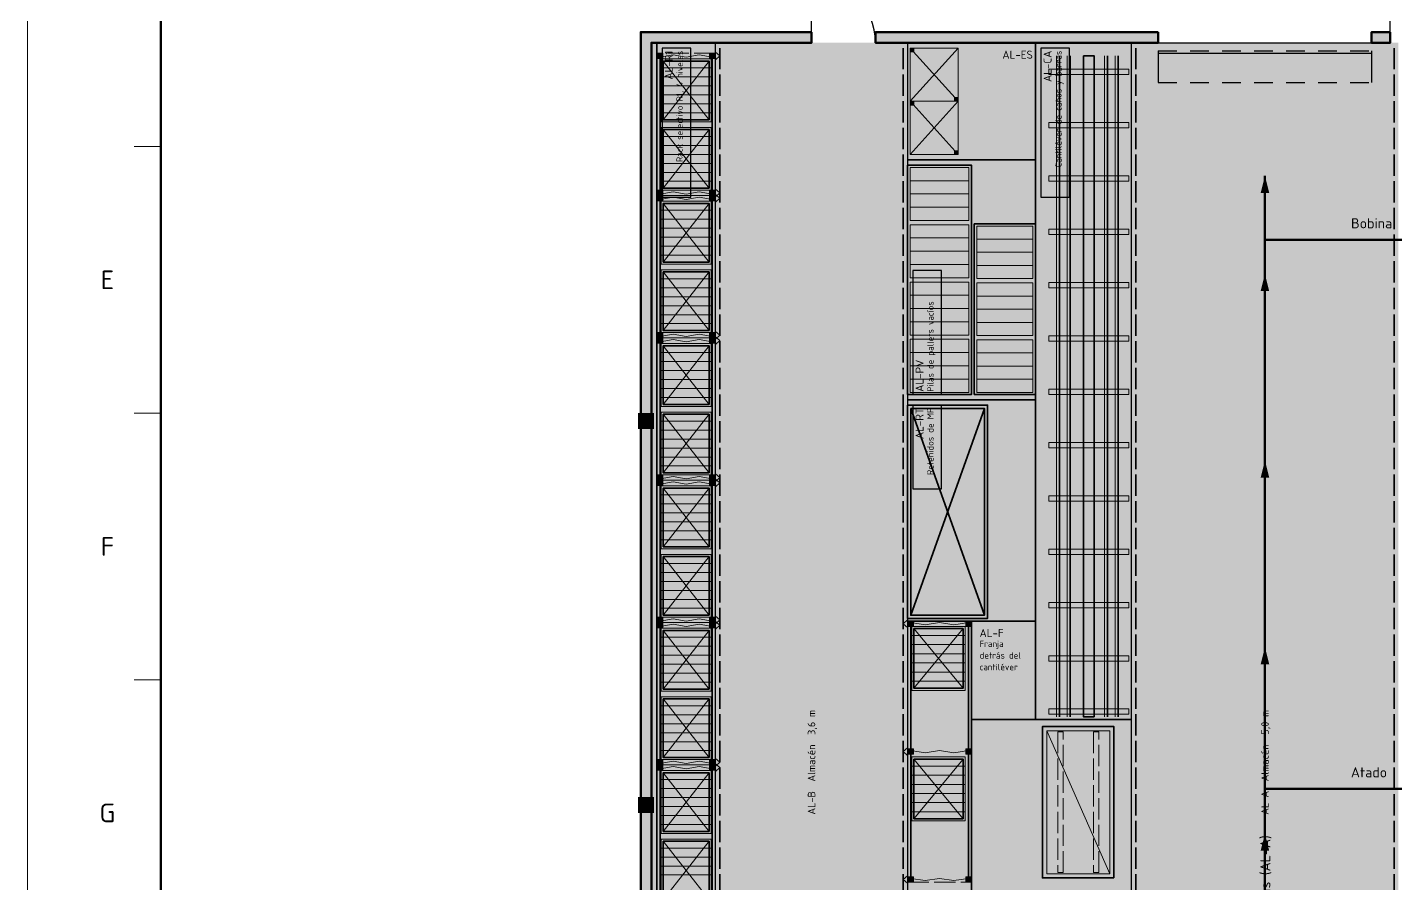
# Model space of a CAD drawing. Header units: millimetres. Extents: x 0 to 1189, y 0 to 841.
# Drawn here: x 0 to 256.5, y 532.2 to 692.9 of the extents above; entities that cross this region are included whole.
import ezdxf
from ezdxf.enums import TextEntityAlignment as Align

# ---------------------------------------------------------------- set-up
doc = ezdxf.new("R2010")
doc.units = ezdxf.units.MM
doc.linetypes.add('IRAM-E-TRAZOS', pattern=[5, 4, -1])
for name, color, linetype, lineweight in [('06-TEXTO', 7, 'CONTINUOUS', 25), ('07-RECUADRO', 7, 'CONTINUOUS', 70), ('08-FINA', 5, 'CONTINUOUS', 18), ('A-ABERTURA', 7, 'CONTINUOUS', 25), ('A-COLUMNA', 7, 'CONTINUOUS', 50), ('A-EQUIPO-FINO', 8, 'CONTINUOUS', 13), ('A-EQUIPO-OCULTO', 8, 'IRAM-E-TRAZOS', 13), ('A-EQUIPO-RELLENO', 9, 'CONTINUOUS', 13), ('A-MURO', 7, 'CONTINUOUS', 50), ('A-RELLENO', 9, 'CONTINUOUS', 13), ('A-SECTOR', 1, 'CONTINUOUS', 25), ('A-SECTOR-TXT', 1, 'CONTINUOUS', 25), ('A-SEGURIDAD', 1, 'IRAM-E-TRAZOS', 18), ('A-TEXTO', 7, 'CONTINUOUS', 18), ('F-MP', 5, 'CONTINUOUS', 70)]:
    doc.layers.add(name, color=color, linetype=linetype, lineweight=lineweight)
for name, color, linetype, lineweight, true_color in [('A-DEM-RO', 1, 'CONTINUOUS', 35, 0xd21e1e), ('A-EQUIPO', 30, 'CONTINUOUS', 35, 0xe67800), ('A-PASILLO', 2, 'IRAM-E-TRAZOS', 35, 0xd7a500)]:
    doc.layers.add(name, color=color, linetype=linetype, lineweight=lineweight, true_color=true_color)
doc.styles.add('ISO3098', font='isocpeur.ttf')

msp = doc.modelspace()

# ---------------------------------------------------------------- hatches: boundary and pattern name
at = {"layer": 'A-ABERTURA', "true_color": 0x3c3c3c}
h = msp.add_hatch(color=7, dxfattribs=at)
h.dxf.hatch_style = 1
h.paths.add_polyline_path([(212, 688), (209.5, 688), (209.5, 692), (212, 692)])
h = msp.add_hatch(color=7, dxfattribs=at)
h.dxf.hatch_style = 1
h.paths.add_polyline_path([(252, 688), (254.5, 688), (254.5, 692), (252, 692)])
at = {"layer": 'A-COLUMNA', "true_color": 0x000000}
h = msp.add_hatch(color=7, dxfattribs=at)
h.dxf.hatch_style = 1
h.paths.add_polyline_path([(115, 688), (119, 688), (119, 692), (115, 692)])
h = msp.add_hatch(color=7, dxfattribs=at)
h.dxf.hatch_style = 1
h.paths.add_polyline_path([(191, 688), (195, 688), (195, 692), (191, 692)])
h = msp.add_hatch(color=7, dxfattribs=at)
h.dxf.hatch_style = 1
h.paths.add_polyline_path([(114.5, 617.5), (117.5, 617.5), (117.5, 620.5), (114.5, 620.5)])
h = msp.add_hatch(color=7, dxfattribs=at)
h.dxf.hatch_style = 1
h.paths.add_polyline_path([(114.5, 545.5), (117.5, 545.5), (117.5, 548.5), (114.5, 548.5)])
at = {"layer": 'A-EQUIPO-RELLENO', "true_color": 0x969ba0}
h = msp.add_hatch(color=7, dxfattribs=at)
h.dxf.hatch_style = 1
h.paths.add_polyline_path([(119.1, 687), (119.1, 688), (118.1, 688), (118.1, 687)])
h = msp.add_hatch(color=7, dxfattribs=at)
h.dxf.hatch_style = 1
h.paths.add_polyline_path([(128.9, 687), (128.9, 688), (127.9, 688), (127.9, 687)])
at = {"layer": 'A-EQUIPO-RELLENO', "true_color": 0xeeeeee}
h = msp.add_hatch(color=7, dxfattribs=at)
h.dxf.hatch_style = 1
h.paths.add_polyline_path([(165.5, 689), (165.5, 679), (174.5, 679), (174.5, 689)])
at = {"layer": 'A-EQUIPO-RELLENO', "true_color": 0x969ba0}
h = msp.add_hatch(color=7, dxfattribs=at)
h.dxf.hatch_style = 1
h.paths.add_polyline_path([(165.6, 688.9), (165.6, 688.3), (166.2, 688.3), (166.2, 688.9)])
h = msp.add_hatch(color=7, dxfattribs=at)
h.dxf.hatch_style = 1
h.paths.add_polyline_path([(200, 563.5), (200, 687.5), (198, 687.5), (198, 563.5)])
at = {"layer": 'A-EQUIPO-RELLENO', "true_color": 0xeedec0}
h = msp.add_hatch(color=7, dxfattribs=at)
h.dxf.hatch_style = 1
h.paths.add_polyline_path([(128.2, 675.15), (128.2, 686.95), (118.8, 686.95), (118.8, 675.15)])
at = {"layer": 'A-EQUIPO-RELLENO', "true_color": 0xcdd0d4}
h = msp.add_hatch(color=7, dxfattribs=at)
h.dxf.hatch_style = 1
h.paths.add_polyline_path([(206.5, 684), (206.5, 685), (191.5, 685), (191.5, 684)])
at = {"layer": 'A-EQUIPO-RELLENO', "true_color": 0xeeeeee}
h = msp.add_hatch(color=7, dxfattribs=at)
h.dxf.hatch_style = 1
h.paths.add_polyline_path([(165.5, 679), (165.5, 669), (174.5, 669), (174.5, 679)])
at = {"layer": 'A-EQUIPO-RELLENO', "true_color": 0x969ba0}
h = msp.add_hatch(color=7, dxfattribs=at)
h.dxf.hatch_style = 1
h.paths.add_polyline_path([(165.6, 678.9), (165.6, 678.3), (166.2, 678.3), (166.2, 678.9)])
h = msp.add_hatch(color=7, dxfattribs=at)
h.dxf.hatch_style = 1
h.paths.add_polyline_path([(173.8, 679.7), (173.8, 679.1), (174.4, 679.1), (174.4, 679.7)])
at = {"layer": 'A-EQUIPO-RELLENO', "true_color": 0xcdd0d4}
h = msp.add_hatch(color=7, dxfattribs=at)
h.dxf.hatch_style = 1
h.paths.add_polyline_path([(206.5, 674), (206.5, 675), (191.5, 675), (191.5, 674)])
at = {"layer": 'A-EQUIPO-RELLENO', "true_color": 0xeedec0}
h = msp.add_hatch(color=7, dxfattribs=at)
h.dxf.hatch_style = 1
h.paths.add_polyline_path([(128.2, 662.3), (128.2, 674.1), (118.8, 674.1), (118.8, 662.3)])
at = {"layer": 'A-EQUIPO-RELLENO', "true_color": 0x969ba0}
h = msp.add_hatch(color=7, dxfattribs=at)
h.dxf.hatch_style = 1
h.paths.add_polyline_path([(173.8, 669.7), (173.8, 669.1), (174.4, 669.1), (174.4, 669.7)])
at = {"layer": 'A-EQUIPO-RELLENO', "true_color": 0xeedec0}
h = msp.add_hatch(color=7, dxfattribs=at)
h.dxf.hatch_style = 1
h.paths.add_polyline_path([(165.5, 666.6), (165.5, 656.65), (176.5, 656.65), (176.5, 666.6)])
at = {"layer": 'A-EQUIPO-RELLENO', "true_color": 0xcdd0d4}
h = msp.add_hatch(color=7, dxfattribs=at)
h.dxf.hatch_style = 1
h.paths.add_polyline_path([(206.5, 664), (206.5, 665), (191.5, 665), (191.5, 664)])
at = {"layer": 'A-EQUIPO-RELLENO', "true_color": 0x969ba0}
h = msp.add_hatch(color=7, dxfattribs=at)
h.dxf.hatch_style = 1
h.paths.add_polyline_path([(119.1, 661.3), (119.1, 662.3), (118.1, 662.3), (118.1, 661.3)])
h = msp.add_hatch(color=7, dxfattribs=at)
h.dxf.hatch_style = 1
h.paths.add_polyline_path([(128.9, 661.3), (128.9, 662.3), (127.9, 662.3), (127.9, 661.3)])
h = msp.add_hatch(color=7, dxfattribs=at)
h.dxf.hatch_style = 1
h.paths.add_polyline_path([(119.1, 660.3), (119.1, 661.3), (118.1, 661.3), (118.1, 660.3)])
at = {"layer": 'A-EQUIPO-RELLENO', "true_color": 0xeedec0}
h = msp.add_hatch(color=7, dxfattribs=at)
h.dxf.hatch_style = 1
h.paths.add_polyline_path([(128.2, 648.45), (128.2, 660.25), (118.8, 660.25), (118.8, 648.45)])
at = {"layer": 'A-EQUIPO-RELLENO', "true_color": 0x969ba0}
h = msp.add_hatch(color=7, dxfattribs=at)
h.dxf.hatch_style = 1
h.paths.add_polyline_path([(128.9, 660.3), (128.9, 661.3), (127.9, 661.3), (127.9, 660.3)])
at = {"layer": 'A-EQUIPO-RELLENO', "true_color": 0xeedec0}
h = msp.add_hatch(color=7, dxfattribs=at)
h.dxf.hatch_style = 1
h.paths.add_polyline_path([(165.5, 655.85), (165.5, 645.9), (176.5, 645.9), (176.5, 655.85)])
h = msp.add_hatch(color=7, dxfattribs=at)
h.dxf.hatch_style = 1
h.paths.add_polyline_path([(178, 655.6), (178, 645.73), (188.5, 645.73), (188.5, 655.6)])
at = {"layer": 'A-EQUIPO-RELLENO', "true_color": 0xcdd0d4}
h = msp.add_hatch(color=7, dxfattribs=at)
h.dxf.hatch_style = 1
h.paths.add_polyline_path([(206.5, 654), (206.5, 655), (191.5, 655), (191.5, 654)])
at = {"layer": 'A-EQUIPO-RELLENO', "true_color": 0xeedec0}
h = msp.add_hatch(color=7, dxfattribs=at)
h.dxf.hatch_style = 1
h.paths.add_polyline_path([(128.2, 635.6), (128.2, 647.4), (118.8, 647.4), (118.8, 635.6)])
h = msp.add_hatch(color=7, dxfattribs=at)
h.dxf.hatch_style = 1
h.paths.add_polyline_path([(165.5, 645.1), (165.5, 635.15), (176.5, 635.15), (176.5, 645.1)])
h = msp.add_hatch(color=7, dxfattribs=at)
h.dxf.hatch_style = 1
h.paths.add_polyline_path([(178, 644.93), (178, 635.07), (188.5, 635.07), (188.5, 644.93)])
at = {"layer": 'A-EQUIPO-RELLENO', "true_color": 0xcdd0d4}
h = msp.add_hatch(color=7, dxfattribs=at)
h.dxf.hatch_style = 1
h.paths.add_polyline_path([(206.5, 644), (206.5, 645), (191.5, 645), (191.5, 644)])
at = {"layer": 'A-EQUIPO-RELLENO', "true_color": 0x969ba0}
h = msp.add_hatch(color=7, dxfattribs=at)
h.dxf.hatch_style = 1
h.paths.add_polyline_path([(119.1, 634.6), (119.1, 635.6), (118.1, 635.6), (118.1, 634.6)])
h = msp.add_hatch(color=7, dxfattribs=at)
h.dxf.hatch_style = 1
h.paths.add_polyline_path([(119.1, 633.6), (119.1, 634.6), (118.1, 634.6), (118.1, 633.6)])
h = msp.add_hatch(color=7, dxfattribs=at)
h.dxf.hatch_style = 1
h.paths.add_polyline_path([(128.9, 634.6), (128.9, 635.6), (127.9, 635.6), (127.9, 634.6)])
h = msp.add_hatch(color=7, dxfattribs=at)
h.dxf.hatch_style = 1
h.paths.add_polyline_path([(128.9, 633.6), (128.9, 634.6), (127.9, 634.6), (127.9, 633.6)])
at = {"layer": 'A-EQUIPO-RELLENO', "true_color": 0xeedec0}
h = msp.add_hatch(color=7, dxfattribs=at)
h.dxf.hatch_style = 1
h.paths.add_polyline_path([(165.5, 634.35), (165.5, 624.4), (176.5, 624.4), (176.5, 634.35)])
h = msp.add_hatch(color=7, dxfattribs=at)
h.dxf.hatch_style = 1
h.paths.add_polyline_path([(178, 634.27), (178, 624.4), (188.5, 624.4), (188.5, 634.27)])
at = {"layer": 'A-EQUIPO-RELLENO', "true_color": 0xcdd0d4}
h = msp.add_hatch(color=7, dxfattribs=at)
h.dxf.hatch_style = 1
h.paths.add_polyline_path([(206.5, 634), (206.5, 635), (191.5, 635), (191.5, 634)])
at = {"layer": 'A-EQUIPO-RELLENO', "true_color": 0xeedec0}
h = msp.add_hatch(color=7, dxfattribs=at)
h.dxf.hatch_style = 1
h.paths.add_polyline_path([(128.2, 621.75), (128.2, 633.55), (118.8, 633.55), (118.8, 621.75)])
at = {"layer": 'A-EQUIPO-RELLENO', "true_color": 0xcdd0d4}
h = msp.add_hatch(color=7, dxfattribs=at)
h.dxf.hatch_style = 1
h.paths.add_polyline_path([(206.5, 624), (206.5, 625), (191.5, 625), (191.5, 624)])
at = {"layer": 'A-EQUIPO-RELLENO', "true_color": 0xeedec0}
h = msp.add_hatch(color=7, dxfattribs=at)
h.dxf.hatch_style = 1
h.paths.add_polyline_path([(128.2, 608.9), (128.2, 620.7), (118.8, 620.7), (118.8, 608.9)])
at = {"layer": 'A-EQUIPO-RELLENO', "true_color": 0xcdd0d4}
h = msp.add_hatch(color=7, dxfattribs=at)
h.dxf.hatch_style = 1
h.paths.add_polyline_path([(206.5, 614), (206.5, 615), (191.5, 615), (191.5, 614)])
at = {"layer": 'A-EQUIPO-RELLENO', "true_color": 0x969ba0}
h = msp.add_hatch(color=7, dxfattribs=at)
h.dxf.hatch_style = 1
h.paths.add_polyline_path([(119.1, 607.9), (119.1, 608.9), (118.1, 608.9), (118.1, 607.9)])
h = msp.add_hatch(color=7, dxfattribs=at)
h.dxf.hatch_style = 1
h.paths.add_polyline_path([(128.9, 607.9), (128.9, 608.9), (127.9, 608.9), (127.9, 607.9)])
h = msp.add_hatch(color=7, dxfattribs=at)
h.dxf.hatch_style = 1
h.paths.add_polyline_path([(119.1, 606.9), (119.1, 607.9), (118.1, 607.9), (118.1, 606.9)])
at = {"layer": 'A-EQUIPO-RELLENO', "true_color": 0xeedec0}
h = msp.add_hatch(color=7, dxfattribs=at)
h.dxf.hatch_style = 1
h.paths.add_polyline_path([(128.2, 595.05), (128.2, 606.85), (118.8, 606.85), (118.8, 595.05)])
at = {"layer": 'A-EQUIPO-RELLENO', "true_color": 0x969ba0}
h = msp.add_hatch(color=7, dxfattribs=at)
h.dxf.hatch_style = 1
h.paths.add_polyline_path([(128.9, 606.9), (128.9, 607.9), (127.9, 607.9), (127.9, 606.9)])
at = {"layer": 'A-EQUIPO-RELLENO', "true_color": 0xcdd0d4}
h = msp.add_hatch(color=7, dxfattribs=at)
h.dxf.hatch_style = 1
h.paths.add_polyline_path([(206.5, 604), (206.5, 605), (191.5, 605), (191.5, 604)])
at = {"layer": 'A-EQUIPO-RELLENO', "true_color": 0xeedec0}
h = msp.add_hatch(color=7, dxfattribs=at)
h.dxf.hatch_style = 1
h.paths.add_polyline_path([(128.2, 582.2), (128.2, 594), (118.8, 594), (118.8, 582.2)])
at = {"layer": 'A-EQUIPO-RELLENO', "true_color": 0xcdd0d4}
h = msp.add_hatch(color=7, dxfattribs=at)
h.dxf.hatch_style = 1
h.paths.add_polyline_path([(206.5, 594), (206.5, 595), (191.5, 595), (191.5, 594)])
h = msp.add_hatch(color=7, dxfattribs=at)
h.dxf.hatch_style = 1
h.paths.add_polyline_path([(206.5, 584), (206.5, 585), (191.5, 585), (191.5, 584)])
at = {"layer": 'A-EQUIPO-RELLENO', "true_color": 0x969ba0}
h = msp.add_hatch(color=7, dxfattribs=at)
h.dxf.hatch_style = 1
h.paths.add_polyline_path([(119.1, 581.2), (119.1, 582.2), (118.1, 582.2), (118.1, 581.2)])
h = msp.add_hatch(color=7, dxfattribs=at)
h.dxf.hatch_style = 1
h.paths.add_polyline_path([(119.1, 580.2), (119.1, 581.2), (118.1, 581.2), (118.1, 580.2)])
at = {"layer": 'A-EQUIPO-RELLENO', "true_color": 0xeedec0}
h = msp.add_hatch(color=7, dxfattribs=at)
h.dxf.hatch_style = 1
h.paths.add_polyline_path([(128.2, 568.35), (128.2, 580.15), (118.8, 580.15), (118.8, 568.35)])
at = {"layer": 'A-EQUIPO-RELLENO', "true_color": 0x969ba0}
h = msp.add_hatch(color=7, dxfattribs=at)
h.dxf.hatch_style = 1
h.paths.add_polyline_path([(128.9, 581.2), (128.9, 582.2), (127.9, 582.2), (127.9, 581.2)])
h = msp.add_hatch(color=7, dxfattribs=at)
h.dxf.hatch_style = 1
h.paths.add_polyline_path([(128.9, 580.2), (128.9, 581.2), (127.9, 581.2), (127.9, 580.2)])
h = msp.add_hatch(color=7, dxfattribs=at)
h.dxf.hatch_style = 1
h.paths.add_polyline_path([(165.1, 581.5), (165.1, 580.5), (166.1, 580.5), (166.1, 581.5)])
at = {"layer": 'A-EQUIPO-RELLENO', "true_color": 0xeedec0}
h = msp.add_hatch(color=7, dxfattribs=at)
h.dxf.hatch_style = 1
h.paths.add_polyline_path([(165.8, 580.5), (165.8, 568.5), (175.8, 568.5), (175.8, 580.5)])
at = {"layer": 'A-EQUIPO-RELLENO', "true_color": 0x969ba0}
h = msp.add_hatch(color=7, dxfattribs=at)
h.dxf.hatch_style = 1
h.paths.add_polyline_path([(175.9, 581.5), (175.9, 580.5), (176.9, 580.5), (176.9, 581.5)])
at = {"layer": 'A-EQUIPO-RELLENO', "true_color": 0xcdd0d4}
h = msp.add_hatch(color=7, dxfattribs=at)
h.dxf.hatch_style = 1
h.paths.add_polyline_path([(206.5, 574), (206.5, 575), (191.5, 575), (191.5, 574)])
at = {"layer": 'A-EQUIPO-RELLENO', "true_color": 0xeedec0}
h = msp.add_hatch(color=7, dxfattribs=at)
h.dxf.hatch_style = 1
h.paths.add_polyline_path([(128.2, 555.5), (128.2, 567.3), (118.8, 567.3), (118.8, 555.5)])
at = {"layer": 'A-EQUIPO-RELLENO', "true_color": 0xcdd0d4}
h = msp.add_hatch(color=7, dxfattribs=at)
h.dxf.hatch_style = 1
h.paths.add_polyline_path([(206.5, 564), (206.5, 565), (191.5, 565), (191.5, 564)])
at = {"layer": 'A-EQUIPO-RELLENO', "true_color": 0xe8ecf2}
h = msp.add_hatch(color=7, dxfattribs=at)
h.dxf.hatch_style = 1
h.paths.add_polyline_path([(203.7, 533.3), (203.7, 561.7), (190.3, 561.7), (190.3, 533.3)])
at = {"layer": 'A-EQUIPO-RELLENO', "true_color": 0x969ba0}
h = msp.add_hatch(color=7, dxfattribs=at)
h.dxf.hatch_style = 1
h.paths.add_polyline_path([(165.1, 557.5), (165.1, 556.5), (166.1, 556.5), (166.1, 557.5)])
h = msp.add_hatch(color=7, dxfattribs=at)
h.dxf.hatch_style = 1
h.paths.add_polyline_path([(175.9, 557.5), (175.9, 556.5), (176.9, 556.5), (176.9, 557.5)])
h = msp.add_hatch(color=7, dxfattribs=at)
h.dxf.hatch_style = 1
h.paths.add_polyline_path([(119.1, 554.5), (119.1, 555.5), (118.1, 555.5), (118.1, 554.5)])
h = msp.add_hatch(color=7, dxfattribs=at)
h.dxf.hatch_style = 1
h.paths.add_polyline_path([(119.1, 553.5), (119.1, 554.5), (118.1, 554.5), (118.1, 553.5)])
h = msp.add_hatch(color=7, dxfattribs=at)
h.dxf.hatch_style = 1
h.paths.add_polyline_path([(128.9, 554.5), (128.9, 555.5), (127.9, 555.5), (127.9, 554.5)])
h = msp.add_hatch(color=7, dxfattribs=at)
h.dxf.hatch_style = 1
h.paths.add_polyline_path([(128.9, 553.5), (128.9, 554.5), (127.9, 554.5), (127.9, 553.5)])
at = {"layer": 'A-EQUIPO-RELLENO', "true_color": 0xeedec0}
h = msp.add_hatch(color=7, dxfattribs=at)
h.dxf.hatch_style = 1
h.paths.add_polyline_path([(165.8, 556), (165.8, 544), (175.8, 544), (175.8, 556)])
h = msp.add_hatch(color=7, dxfattribs=at)
h.dxf.hatch_style = 1
h.paths.add_polyline_path([(128.2, 541.65), (128.2, 553.45), (118.8, 553.45), (118.8, 541.65)])
h = msp.add_hatch(color=7, dxfattribs=at)
h.dxf.hatch_style = 1
h.paths.add_polyline_path([(128.2, 528.8), (128.2, 540.6), (118.8, 540.6), (118.8, 528.8)])
at = {"layer": 'A-EQUIPO-RELLENO', "true_color": 0x969ba0}
h = msp.add_hatch(color=7, dxfattribs=at)
h.dxf.hatch_style = 1
h.paths.add_polyline_path([(165.1, 533.5), (165.1, 532.5), (166.1, 532.5), (166.1, 533.5)])
h = msp.add_hatch(color=7, dxfattribs=at)
h.dxf.hatch_style = 1
h.paths.add_polyline_path([(175.9, 533.5), (175.9, 532.5), (176.9, 532.5), (176.9, 533.5)])
at = {"layer": 'A-MURO', "true_color": 0x464646}
h = msp.add_hatch(color=7, dxfattribs=at)
h.dxf.hatch_style = 1
h.paths.add_polyline_path([(147, 692), (147, 690), (117, 690), (117, 403), (115, 403), (115, 692)])
h = msp.add_hatch(color=7, dxfattribs=at)
h.dxf.hatch_style = 1
h.paths.add_polyline_path([(212, 692), (212, 690), (159, 690), (159, 692)])
h = msp.add_hatch(color=7, dxfattribs=at)
h.dxf.hatch_style = 1
h.paths.add_polyline_path([(255.5, 692), (255.5, 690), (252, 690), (252, 692)])
at = {"layer": 'A-RELLENO', "true_color": 0xcde1f5}
h = msp.add_hatch(color=7, dxfattribs=at)
h.dxf.hatch_style = 1
h.paths.add_polyline_path([(117, 420), (118, 420), (118, 690), (117, 690)])
h = msp.add_hatch(color=7, dxfattribs=at)
h.dxf.hatch_style = 1
h.paths.add_polyline_path([(118, 420), (129, 420), (129, 690), (118, 690)])
at = {"layer": 'A-RELLENO', "true_color": 0xe2e2e2}
h = msp.add_hatch(color=7, dxfattribs=at)
h.dxf.hatch_style = 1
h.paths.add_polyline_path([(129, 420), (165, 420), (165, 690), (129, 690)])
at = {"layer": 'A-RELLENO', "true_color": 0xcde1f5}
h = msp.add_hatch(color=7, dxfattribs=at)
h.dxf.hatch_style = 1
h.paths.add_polyline_path([(165, 668), (189, 668), (189, 690), (165, 690)])
h = msp.add_hatch(color=7, dxfattribs=at)
h.dxf.hatch_style = 1
h.paths.add_polyline_path([(189, 563), (207, 563), (207, 690), (189, 690)])
at = {"layer": 'A-RELLENO', "true_color": 0xe2e2e2}
h = msp.add_hatch(color=7, dxfattribs=at)
h.dxf.hatch_style = 1
h.paths.add_polyline_path([(207, 420), (257, 420), (257, 690), (207, 690)])
at = {"layer": 'A-RELLENO', "true_color": 0xcde1f5}
h = msp.add_hatch(color=7, dxfattribs=at)
h.dxf.hatch_style = 1
h.paths.add_polyline_path([(165, 623), (189, 623), (189, 668), (165, 668)])
h = msp.add_hatch(color=7, dxfattribs=at)
h.dxf.hatch_style = 1
h.paths.add_polyline_path([(165, 581.5), (189, 581.5), (189, 623), (165, 623)])
h = msp.add_hatch(color=7, dxfattribs=at)
h.dxf.hatch_style = 1
h.paths.add_polyline_path([(165, 457), (177, 457), (177, 581.5), (165, 581.5)])
h = msp.add_hatch(color=7, dxfattribs=at)
h.dxf.hatch_style = 1
h.paths.add_polyline_path([(177, 563), (189, 563), (189, 581.5), (177, 581.5)])
h = msp.add_hatch(color=7, dxfattribs=at)
h.dxf.hatch_style = 1
h.paths.add_polyline_path([(177, 465), (207, 465), (207, 563), (177, 563)])
at = {"layer": 'A-SECTOR-TXT', "true_color": 0xffffff}
h = msp.add_hatch(color=7, dxfattribs=at)
h.dxf.hatch_style = 1
h.paths.add_polyline_path([(124.35, 661.04), (124.35, 689), (119, 689), (119, 661.04)])
h = msp.add_hatch(color=7, dxfattribs=at)
h.dxf.hatch_style = 1
h.paths.add_polyline_path([(195.35, 661.04), (195.35, 689), (190, 689), (190, 661.04)])
h = msp.add_hatch(color=7, dxfattribs=at)
h.dxf.hatch_style = 1
h.paths.add_polyline_path([(171.35, 624), (171.35, 647.23), (166, 647.23), (166, 624)])
h = msp.add_hatch(color=7, dxfattribs=at)
h.dxf.hatch_style = 1
h.paths.add_polyline_path([(171.35, 606.33), (171.35, 622), (166, 622), (166, 606.33)])
at = {"layer": 'F-MP', "true_color": 0x0046c8}
h = msp.add_hatch(color=7, dxfattribs=at)
h.dxf.hatch_style = 1
h.paths.add_polyline_path([(232, 665), (231.2, 661.8), (232.8, 661.8)])
h = msp.add_hatch(color=7, dxfattribs=at)
h.dxf.hatch_style = 1
h.paths.add_polyline_path([(232, 646.6), (231.2, 643.4), (232.8, 643.4)])
h = msp.add_hatch(color=7, dxfattribs=at)
h.dxf.hatch_style = 1
h.paths.add_polyline_path([(232, 611.6), (231.2, 608.4), (232.8, 608.4)])
h = msp.add_hatch(color=7, dxfattribs=at)
h.dxf.hatch_style = 1
h.paths.add_polyline_path([(232, 576.6), (231.2, 573.4), (232.8, 573.4)])
h = msp.add_hatch(color=7, dxfattribs=at)
h.dxf.hatch_style = 1
h.paths.add_polyline_path([(232, 541.6), (231.2, 538.4), (232.8, 538.4)])

# ---------------------------------------------------------------- linework, layer by layer
at = {"layer": '07-RECUADRO'}
msp.add_lwpolyline([(25, 10), (1179, 10), (1179, 831), (25, 831)], close=True, dxfattribs=at)
at = {"layer": '08-FINA'}
for p, q in [((25, 670.5), (20, 670.5)), ((25, 620.5), (20, 620.5)), ((25, 570.5), (20, 570.5))]:
    msp.add_line(p, q, dxfattribs=at)
msp.add_lwpolyline([(0, 0), (1189, 0), (1189, 841), (0, 841)], close=True, dxfattribs=at)
at = {"layer": 'A-ABERTURA'}
for p, q in [((147, 690), (147, 702)), ((255.5, 690), (255.5, 701)), ((212, 690), (252, 690)), ((212, 688.5), (215.5, 688.5)), ((212, 688.5), (212, 682.5)), ((212, 688), (252, 688)), ((218, 688.5), (221.5, 688.5)), ((224, 688.5), (227.5, 688.5)), ((230, 688.5), (233.5, 688.5)), ((236, 688.5), (239.5, 688.5)), ((242, 688.5), (245.5, 688.5)), ((248, 688.5), (251.5, 688.5)), ((252, 688.5), (252, 682.5)), ((212, 682.5), (215.5, 682.5)), ((218, 682.5), (221.5, 682.5)), ((224, 682.5), (227.5, 682.5)), ((230, 682.5), (233.5, 682.5)), ((236, 682.5), (239.5, 682.5)), ((242, 682.5), (245.5, 682.5)), ((248, 682.5), (251.5, 682.5))]:
    msp.add_line(p, q, dxfattribs=at)
for centre, radius in [((147, 690), 12), ((255.5, 690), 11)]:
    msp.add_arc(centre, radius, 0, 90, dxfattribs=at)
at = {"layer": 'A-DEM-RO'}
for p, q in [((165.6, 621.4), (179.4, 582.6)), ((179.4, 621.4), (165.6, 582.6))]:
    msp.add_line(p, q, dxfattribs=at)
for points in [[(165, 622), (165, 582), (180, 582), (180, 622)], [(165.6, 621.4), (165.6, 582.6), (179.4, 582.6), (179.4, 621.4)]]:
    msp.add_lwpolyline(points, close=True, dxfattribs=at)
at = {"layer": 'A-EQUIPO'}
for p, q in [((118.6, 661.3), (118.6, 688)), ((128.4, 661.3), (128.4, 688)), ((193.5, 563.5), (193.5, 687.5)), ((195.5, 563.5), (195.5, 687.5)), ((202.5, 563.5), (202.5, 687.5)), ((204.5, 563.5), (204.5, 687.5)), ((118.6, 634.6), (118.6, 661.3)), ((128.4, 634.6), (128.4, 661.3)), ((118.6, 607.9), (118.6, 634.6)), ((128.4, 607.9), (128.4, 634.6)), ((118.6, 581.2), (118.6, 607.9)), ((128.4, 581.2), (128.4, 607.9)), ((118.6, 554.5), (118.6, 581.2)), ((128.4, 554.5), (128.4, 581.2)), ((165.6, 581.5), (165.6, 532.5)), ((176.4, 581.5), (176.4, 532.5)), ((118.6, 527.8), (118.6, 554.5)), ((128.4, 527.8), (128.4, 554.5))]:
    msp.add_line(p, q, dxfattribs=at)
for points in [[(200, 563.5), (200, 687.5), (198, 687.5), (198, 563.5)], [(127.8, 675.55), (127.8, 686.55), (119.2, 686.55), (119.2, 675.55)], [(127.8, 662.7), (127.8, 673.7), (119.2, 673.7), (119.2, 662.7)], [(165, 667), (165, 624), (177, 624), (177, 667)], [(127.8, 648.85), (127.8, 659.85), (119.2, 659.85), (119.2, 648.85)], [(177.5, 656), (177.5, 624), (189, 624), (189, 656)], [(127.8, 636), (127.8, 647), (119.2, 647), (119.2, 636)], [(127.8, 622.15), (127.8, 633.15), (119.2, 633.15), (119.2, 622.15)], [(127.8, 609.3), (127.8, 620.3), (119.2, 620.3), (119.2, 609.3)], [(127.8, 595.45), (127.8, 606.45), (119.2, 606.45), (119.2, 595.45)], [(127.8, 582.6), (127.8, 593.6), (119.2, 593.6), (119.2, 582.6)], [(127.8, 568.75), (127.8, 579.75), (119.2, 579.75), (119.2, 568.75)], [(166.2, 580.1), (166.2, 568.9), (175.4, 568.9), (175.4, 580.1)], [(127.8, 555.9), (127.8, 566.9), (119.2, 566.9), (119.2, 555.9)], [(203.7, 533.3), (203.7, 561.7), (190.3, 561.7), (190.3, 533.3)], [(166.2, 555.6), (166.2, 544.4), (175.4, 544.4), (175.4, 555.6)], [(127.8, 542.05), (127.8, 553.05), (119.2, 553.05), (119.2, 542.05)], [(127.8, 529.2), (127.8, 540.2), (119.2, 540.2), (119.2, 529.2)]]:
    msp.add_lwpolyline(points, close=True, dxfattribs=at)
at = {"layer": 'A-EQUIPO-FINO'}
for p, q in [((165.5, 689), (174.5, 679)), ((174.5, 689), (165.5, 679)), ((192.9, 563.5), (192.9, 687.5)), ((194.9, 563.5), (194.9, 687.5)), ((201.9, 563.5), (201.9, 687.5)), ((203.9, 563.5), (203.9, 687.5)), ((128.2, 685.26), (118.8, 685.26)), ((127.8, 675.55), (119.2, 686.55)), ((119.2, 675.55), (127.8, 686.55)), ((128.2, 683.58), (118.8, 683.58)), ((128.2, 681.89), (118.8, 681.89)), ((128.2, 680.21), (118.8, 680.21)), ((128.2, 678.52), (118.8, 678.52)), ((165.5, 679), (174.5, 669)), ((174.5, 679), (165.5, 669)), ((128.2, 676.84), (118.8, 676.84)), ((128.2, 672.41), (118.8, 672.41)), ((127.8, 662.7), (119.2, 673.7)), ((119.2, 662.7), (127.8, 673.7)), ((128.2, 670.73), (118.8, 670.73)), ((128.2, 669.04), (118.8, 669.04)), ((128.2, 667.36), (118.8, 667.36)), ((128.2, 665.67), (118.8, 665.67)), ((128.2, 663.99), (118.8, 663.99)), ((165.5, 664.11), (176.5, 664.11)), ((127.8, 648.85), (119.2, 659.85)), ((119.2, 648.85), (127.8, 659.85)), ((165.5, 661.62), (176.5, 661.62)), ((128.2, 658.56), (118.8, 658.56)), ((128.2, 656.88), (118.8, 656.88)), ((165.5, 659.14), (176.5, 659.14)), ((128.2, 655.19), (118.8, 655.19)), ((128.2, 653.51), (118.8, 653.51)), ((128.2, 651.82), (118.8, 651.82)), ((165.5, 653.36), (176.5, 653.36)), ((178, 653.13), (188.5, 653.13)), ((128.2, 650.14), (118.8, 650.14)), ((165.5, 650.88), (176.5, 650.88)), ((178, 650.67), (188.5, 650.67)), ((127.8, 636), (119.2, 647)), ((119.2, 636), (127.8, 647)), ((165.5, 648.39), (176.5, 648.39)), ((178, 648.2), (188.5, 648.2)), ((128.2, 645.71), (118.8, 645.71)), ((128.2, 644.03), (118.8, 644.03)), ((128.2, 642.34), (118.8, 642.34)), ((165.5, 642.61), (176.5, 642.61)), ((178, 642.47), (188.5, 642.47)), ((128.2, 640.66), (118.8, 640.66)), ((128.2, 638.97), (118.8, 638.97)), ((165.5, 640.12), (176.5, 640.12)), ((178, 640), (188.5, 640)), ((128.2, 637.29), (118.8, 637.29)), ((165.5, 637.64), (176.5, 637.64)), ((178, 637.53), (188.5, 637.53)), ((128.2, 631.86), (118.8, 631.86)), ((127.8, 622.15), (119.2, 633.15)), ((119.2, 622.15), (127.8, 633.15)), ((165.5, 631.86), (176.5, 631.86)), ((178, 631.8), (188.5, 631.8)), ((128.2, 630.18), (118.8, 630.18)), ((128.2, 628.49), (118.8, 628.49)), ((165.5, 629.38), (176.5, 629.38)), ((178, 629.33), (188.5, 629.33)), ((128.2, 626.81), (118.8, 626.81)), ((165.5, 626.89), (176.5, 626.89)), ((178, 626.87), (188.5, 626.87)), ((128.2, 625.12), (118.8, 625.12)), ((128.2, 623.44), (118.8, 623.44)), ((128.2, 619.01), (118.8, 619.01)), ((127.8, 609.3), (119.2, 620.3)), ((119.2, 609.3), (127.8, 620.3)), ((128.2, 617.33), (118.8, 617.33)), ((128.2, 615.64), (118.8, 615.64)), ((128.2, 613.96), (118.8, 613.96)), ((128.2, 612.27), (118.8, 612.27)), ((128.2, 610.59), (118.8, 610.59)), ((127.8, 595.45), (119.2, 606.45)), ((119.2, 595.45), (127.8, 606.45)), ((128.2, 605.16), (118.8, 605.16)), ((128.2, 603.48), (118.8, 603.48)), ((128.2, 601.79), (118.8, 601.79)), ((128.2, 600.11), (118.8, 600.11)), ((128.2, 598.42), (118.8, 598.42)), ((128.2, 596.74), (118.8, 596.74)), ((127.8, 582.6), (119.2, 593.6)), ((119.2, 582.6), (127.8, 593.6)), ((128.2, 592.31), (118.8, 592.31)), ((128.2, 590.63), (118.8, 590.63)), ((128.2, 588.94), (118.8, 588.94)), ((128.2, 587.26), (118.8, 587.26)), ((128.2, 585.57), (118.8, 585.57)), ((128.2, 583.89), (118.8, 583.89)), ((127.8, 568.75), (119.2, 579.75)), ((119.2, 568.75), (127.8, 579.75)), ((166.2, 580.1), (175.4, 568.9)), ((175.4, 580.1), (166.2, 568.9)), ((128.2, 578.46), (118.8, 578.46)), ((165.8, 578.79), (175.8, 578.79)), ((128.2, 576.78), (118.8, 576.78)), ((128.2, 575.09), (118.8, 575.09)), ((165.8, 577.07), (175.8, 577.07)), ((165.8, 575.36), (175.8, 575.36)), ((128.2, 573.41), (118.8, 573.41)), ((165.8, 573.64), (175.8, 573.64)), ((128.2, 571.72), (118.8, 571.72)), ((128.2, 570.04), (118.8, 570.04)), ((165.8, 571.93), (175.8, 571.93)), ((165.8, 570.21), (175.8, 570.21)), ((127.8, 555.9), (119.2, 566.9)), ((119.2, 555.9), (127.8, 566.9)), ((128.2, 565.61), (118.8, 565.61)), ((128.2, 563.93), (118.8, 563.93)), ((128.2, 562.24), (118.8, 562.24)), ((128.2, 560.56), (118.8, 560.56)), ((202.9, 534.1), (191.1, 560.9)), ((128.2, 558.87), (118.8, 558.87)), ((128.2, 557.19), (118.8, 557.19)), ((165.8, 554.29), (175.8, 554.29)), ((166.2, 555.6), (175.4, 544.4)), ((175.4, 555.6), (166.2, 544.4)), ((128.2, 551.76), (118.8, 551.76)), ((127.8, 542.05), (119.2, 553.05)), ((119.2, 542.05), (127.8, 553.05)), ((165.8, 552.57), (175.8, 552.57)), ((128.2, 550.08), (118.8, 550.08)), ((165.8, 550.86), (175.8, 550.86)), ((165.8, 549.14), (175.8, 549.14)), ((128.2, 548.39), (118.8, 548.39)), ((128.2, 546.71), (118.8, 546.71)), ((165.8, 547.43), (175.8, 547.43)), ((128.2, 545.02), (118.8, 545.02)), ((165.8, 545.71), (175.8, 545.71)), ((128.2, 543.34), (118.8, 543.34)), ((128.2, 538.91), (118.8, 538.91)), ((127.8, 529.2), (119.2, 540.2)), ((119.2, 529.2), (127.8, 540.2)), ((128.2, 537.23), (118.8, 537.23)), ((128.2, 535.54), (118.8, 535.54)), ((128.2, 533.86), (118.8, 533.86))]:
    msp.add_line(p, q, dxfattribs=at)
for points in [[(119.1, 687), (119.1, 688), (118.1, 688), (118.1, 687)], [(128.9, 687), (128.9, 688), (127.9, 688), (127.9, 687)], [(165.5, 689), (165.5, 679), (174.5, 679), (174.5, 689)], [(165.6, 688.9), (165.6, 688.3), (166.2, 688.3), (166.2, 688.9)], [(128.2, 675.15), (128.2, 686.95), (118.8, 686.95), (118.8, 675.15)], [(206.5, 684), (206.5, 685), (191.5, 685), (191.5, 684)], [(165.5, 679), (165.5, 669), (174.5, 669), (174.5, 679)], [(165.6, 678.9), (165.6, 678.3), (166.2, 678.3), (166.2, 678.9)], [(173.8, 679.7), (173.8, 679.1), (174.4, 679.1), (174.4, 679.7)], [(206.5, 674), (206.5, 675), (191.5, 675), (191.5, 674)], [(128.2, 662.3), (128.2, 674.1), (118.8, 674.1), (118.8, 662.3)], [(173.8, 669.7), (173.8, 669.1), (174.4, 669.1), (174.4, 669.7)], [(165.5, 666.6), (165.5, 656.65), (176.5, 656.65), (176.5, 666.6)], [(206.5, 664), (206.5, 665), (191.5, 665), (191.5, 664)], [(119.1, 661.3), (119.1, 662.3), (118.1, 662.3), (118.1, 661.3)], [(128.9, 661.3), (128.9, 662.3), (127.9, 662.3), (127.9, 661.3)], [(119.1, 660.3), (119.1, 661.3), (118.1, 661.3), (118.1, 660.3)], [(128.2, 648.45), (128.2, 660.25), (118.8, 660.25), (118.8, 648.45)], [(128.9, 660.3), (128.9, 661.3), (127.9, 661.3), (127.9, 660.3)], [(165.5, 655.85), (165.5, 645.9), (176.5, 645.9), (176.5, 655.85)], [(178, 655.6), (178, 645.73), (188.5, 645.73), (188.5, 655.6)], [(206.5, 654), (206.5, 655), (191.5, 655), (191.5, 654)], [(128.2, 635.6), (128.2, 647.4), (118.8, 647.4), (118.8, 635.6)], [(165.5, 645.1), (165.5, 635.15), (176.5, 635.15), (176.5, 645.1)], [(178, 644.93), (178, 635.07), (188.5, 635.07), (188.5, 644.93)], [(206.5, 644), (206.5, 645), (191.5, 645), (191.5, 644)], [(119.1, 634.6), (119.1, 635.6), (118.1, 635.6), (118.1, 634.6)], [(119.1, 633.6), (119.1, 634.6), (118.1, 634.6), (118.1, 633.6)], [(128.9, 634.6), (128.9, 635.6), (127.9, 635.6), (127.9, 634.6)], [(128.9, 633.6), (128.9, 634.6), (127.9, 634.6), (127.9, 633.6)], [(165.5, 634.35), (165.5, 624.4), (176.5, 624.4), (176.5, 634.35)], [(178, 634.27), (178, 624.4), (188.5, 624.4), (188.5, 634.27)], [(206.5, 634), (206.5, 635), (191.5, 635), (191.5, 634)], [(128.2, 621.75), (128.2, 633.55), (118.8, 633.55), (118.8, 621.75)], [(206.5, 624), (206.5, 625), (191.5, 625), (191.5, 624)], [(128.2, 608.9), (128.2, 620.7), (118.8, 620.7), (118.8, 608.9)], [(206.5, 614), (206.5, 615), (191.5, 615), (191.5, 614)], [(119.1, 607.9), (119.1, 608.9), (118.1, 608.9), (118.1, 607.9)], [(128.9, 607.9), (128.9, 608.9), (127.9, 608.9), (127.9, 607.9)], [(119.1, 606.9), (119.1, 607.9), (118.1, 607.9), (118.1, 606.9)], [(128.2, 595.05), (128.2, 606.85), (118.8, 606.85), (118.8, 595.05)], [(128.9, 606.9), (128.9, 607.9), (127.9, 607.9), (127.9, 606.9)], [(206.5, 604), (206.5, 605), (191.5, 605), (191.5, 604)], [(128.2, 582.2), (128.2, 594), (118.8, 594), (118.8, 582.2)], [(206.5, 594), (206.5, 595), (191.5, 595), (191.5, 594)], [(206.5, 584), (206.5, 585), (191.5, 585), (191.5, 584)], [(119.1, 581.2), (119.1, 582.2), (118.1, 582.2), (118.1, 581.2)], [(119.1, 580.2), (119.1, 581.2), (118.1, 581.2), (118.1, 580.2)], [(128.2, 568.35), (128.2, 580.15), (118.8, 580.15), (118.8, 568.35)], [(128.9, 581.2), (128.9, 582.2), (127.9, 582.2), (127.9, 581.2)], [(128.9, 580.2), (128.9, 581.2), (127.9, 581.2), (127.9, 580.2)], [(165.1, 581.5), (165.1, 580.5), (166.1, 580.5), (166.1, 581.5)], [(165.8, 580.5), (165.8, 568.5), (175.8, 568.5), (175.8, 580.5)], [(175.9, 581.5), (175.9, 580.5), (176.9, 580.5), (176.9, 581.5)], [(206.5, 574), (206.5, 575), (191.5, 575), (191.5, 574)], [(128.2, 555.5), (128.2, 567.3), (118.8, 567.3), (118.8, 555.5)], [(206.5, 564), (206.5, 565), (191.5, 565), (191.5, 564)], [(202.9, 534.1), (202.9, 560.9), (191.1, 560.9), (191.1, 534.1)], [(165.1, 557.5), (165.1, 556.5), (166.1, 556.5), (166.1, 557.5)], [(175.9, 557.5), (175.9, 556.5), (176.9, 556.5), (176.9, 557.5)], [(119.1, 554.5), (119.1, 555.5), (118.1, 555.5), (118.1, 554.5)], [(119.1, 553.5), (119.1, 554.5), (118.1, 554.5), (118.1, 553.5)], [(128.9, 554.5), (128.9, 555.5), (127.9, 555.5), (127.9, 554.5)], [(128.9, 553.5), (128.9, 554.5), (127.9, 554.5), (127.9, 553.5)], [(165.8, 556), (165.8, 544), (175.8, 544), (175.8, 556)], [(128.2, 541.65), (128.2, 553.45), (118.8, 553.45), (118.8, 541.65)], [(128.2, 528.8), (128.2, 540.6), (118.8, 540.6), (118.8, 528.8)], [(165.1, 533.5), (165.1, 532.5), (166.1, 532.5), (166.1, 533.5)], [(175.9, 533.5), (175.9, 532.5), (176.9, 532.5), (176.9, 533.5)]]:
    msp.add_lwpolyline(points, close=True, dxfattribs=at)
for points in [[(128.4, 687.3), (125.95, 687.7), (123.5, 687.3), (121.05, 687.7), (118.6, 687.3)], [(128.4, 661.6), (125.95, 662), (123.5, 661.6), (121.05, 662), (118.6, 661.6)], [(128.4, 660.6), (125.95, 661), (123.5, 660.6), (121.05, 661), (118.6, 660.6)], [(128.4, 634.9), (125.95, 635.3), (123.5, 634.9), (121.05, 635.3), (118.6, 634.9)], [(128.4, 633.9), (125.95, 634.3), (123.5, 633.9), (121.05, 634.3), (118.6, 633.9)], [(128.4, 608.2), (125.95, 608.6), (123.5, 608.2), (121.05, 608.6), (118.6, 608.2)], [(128.4, 607.2), (125.95, 607.6), (123.5, 607.2), (121.05, 607.6), (118.6, 607.2)], [(128.4, 581.5), (125.95, 581.9), (123.5, 581.5), (121.05, 581.9), (118.6, 581.5)], [(128.4, 580.5), (125.95, 580.9), (123.5, 580.5), (121.05, 580.9), (118.6, 580.5)], [(165.6, 581.2), (168.3, 580.8), (171, 581.2), (173.7, 580.8), (176.4, 581.2)], [(165.6, 557.2), (168.3, 556.8), (171, 557.2), (173.7, 556.8), (176.4, 557.2)], [(128.4, 554.8), (125.95, 555.2), (123.5, 554.8), (121.05, 555.2), (118.6, 554.8)], [(128.4, 553.8), (125.95, 554.2), (123.5, 553.8), (121.05, 554.2), (118.6, 553.8)], [(165.6, 533.2), (168.3, 532.8), (171, 533.2), (173.7, 532.8), (176.4, 533.2)]]:
    msp.add_lwpolyline(points, dxfattribs=at)
at = {"layer": 'A-EQUIPO-OCULTO'}
for points in [[(129, 661.3), (129, 688), (118, 688), (118, 661.3)], [(129, 634.6), (129, 661.3), (118, 661.3), (118, 634.6)], [(129, 607.9), (129, 634.6), (118, 634.6), (118, 607.9)], [(129, 581.2), (129, 607.9), (118, 607.9), (118, 581.2)], [(129, 554.5), (129, 581.2), (118, 581.2), (118, 554.5)], [(165, 581.5), (165, 532.5), (177, 532.5), (177, 581.5)], [(194.15, 534.3), (194.15, 560.7), (193.15, 560.7), (193.15, 534.3)], [(200.85, 534.3), (200.85, 560.7), (199.85, 560.7), (199.85, 534.3)], [(129, 527.8), (129, 554.5), (118, 554.5), (118, 527.8)]]:
    msp.add_lwpolyline(points, close=True, dxfattribs=at)
at = {"layer": 'A-MURO'}
for points in [[(147, 692), (147, 690), (117, 690), (117, 403), (115, 403), (115, 692)], [(212, 692), (212, 690), (159, 690), (159, 692)], [(255.5, 692), (255.5, 690), (252, 690), (252, 692)]]:
    msp.add_lwpolyline(points, close=True, dxfattribs=at)
at = {"layer": 'A-PASILLO'}
for p, q in [((129.8, 420), (129.8, 690)), ((164.2, 420), (164.2, 690)), ((207.8, 420), (207.8, 690)), ((256.2, 420), (256.2, 690))]:
    msp.add_line(p, q, dxfattribs=at)
at = {"layer": 'A-SECTOR'}
for points in [[(117, 420), (118, 420), (118, 690), (117, 690)], [(118, 420), (129, 420), (129, 690), (118, 690)], [(165, 668), (189, 668), (189, 690), (165, 690)], [(189, 563), (207, 563), (207, 690), (189, 690)], [(165, 623), (189, 623), (189, 668), (165, 668)], [(165, 581.5), (189, 581.5), (189, 623), (165, 623)], [(165, 457), (177, 457), (177, 581.5), (165, 581.5)], [(177, 563), (189, 563), (189, 581.5), (177, 581.5)], [(177, 465), (207, 465), (207, 563), (177, 563)]]:
    msp.add_lwpolyline(points, close=True, dxfattribs=at)
at = {"layer": 'A-SECTOR-TXT'}
for points in [[(124.35, 661.04), (124.35, 689), (119, 689), (119, 661.04)], [(195.35, 661.04), (195.35, 689), (190, 689), (190, 661.04)], [(171.35, 624), (171.35, 647.23), (166, 647.23), (166, 624)], [(171.35, 606.33), (171.35, 622), (166, 622), (166, 606.33)]]:
    msp.add_lwpolyline(points, close=True, dxfattribs=at)
at = {"layer": 'A-SEGURIDAD'}
for points in [[(129, 686.8), (129.8, 687.5), (129, 688.2)], [(129, 661.1), (129.8, 661.8), (129, 662.5)], [(129, 660.1), (129.8, 660.8), (129, 661.5)], [(129, 634.4), (129.8, 635.1), (129, 635.8)], [(129, 633.4), (129.8, 634.1), (129, 634.8)], [(129, 607.7), (129.8, 608.4), (129, 609.1)], [(129, 606.7), (129.8, 607.4), (129, 608.1)], [(129, 581), (129.8, 581.7), (129, 582.4)], [(129, 580), (129.8, 580.7), (129, 581.4)], [(165, 581.7), (164.2, 581), (165, 580.3)], [(165, 557.7), (164.2, 557), (165, 556.3)], [(129, 554.3), (129.8, 555), (129, 555.7)], [(129, 553.3), (129.8, 554), (129, 554.7)], [(165, 533.7), (164.2, 533), (165, 532.3)]]:
    msp.add_lwpolyline(points, dxfattribs=at)
at = {"layer": 'F-MP'}
for points in [[(147, 380), (232, 380), (232, 665)], [(232, 653), (272, 653)], [(232, 550), (271, 550)]]:
    msp.add_lwpolyline(points, dxfattribs=at)

# ---------------------------------------------------------------- texts
at = {"layer": '06-TEXTO', "style": 'ISO3098'}
for s, p in [('E', (15, 645.5)), ('F', (15, 595.5)), ('G', (15, 545.5))]:
    msp.add_text(s, height=3.5, dxfattribs=at).set_placement(p, align=Align.MIDDLE_CENTER)
at = {"layer": 'A-SECTOR-TXT', "style": 'ISO3098'}
for s, height, p in [('AL-R1', 1.5, (119.5, 688.5)), ('Rack selectivo R1, 4 niveles', 1.2, (121.67, 688.5)), ('AL-CA', 1.5, (190.5, 688.5)), ('Cantiléver de caños y barras', 1.2, (192.68, 688.5)), ('AL-RT', 1.5, (166.5, 621.5)), ('Retenidos de MP', 1.2, (168.68, 621.5))]:
    msp.add_text(s, height=height, rotation=90, dxfattribs=at).set_placement(p, align=Align.TOP_RIGHT)
for s, height, p in [('AL-ES', 1.5, (182.78, 688.5)), ('AL-F', 1.5, (178.5, 580)), ('Franja', 1.2, (178.5, 577.83)), ('detrás del', 1.2, (178.5, 575.65)), ('cantiléver', 1.2, (178.5, 573.47))]:
    msp.add_text(s, height=height, dxfattribs=at).set_placement(p, align=Align.TOP_LEFT)
for s, height, p in [('Pilas de pallets vacíos', 1.2, (168.68, 624.5)), ('AL-PV', 1.5, (166.5, 624.5))]:
    msp.add_text(s, height=height, rotation=90, dxfattribs=at).set_placement(p, align=Align.TOP_LEFT)
at = {"layer": 'A-TEXTO', "style": 'ISO3098'}
for s, p in [('AL-B  Almacén  3,6 m', (147, 555)), ('AL-A  Almacén  5,0 m', (232, 555))]:
    msp.add_text(s, height=1.4, rotation=90, dxfattribs=at).set_placement(p, align=Align.MIDDLE_CENTER)
at = {"layer": 'F-MP', "style": 'ISO3098'}
for s, p in [('Bobina', (252, 654.6)), ('Atado', (251.5, 551.6))]:
    msp.add_text(s, height=1.9, dxfattribs=at).set_placement(p, align=Align.BOTTOM_CENTER)
msp.add_text('Chapa, atados y bobinas (AL-A)', height=1.9, rotation=90, dxfattribs=at).set_placement((233.6, 522.5), align=Align.BOTTOM_CENTER)

doc.saveas('drawing.dxf')
